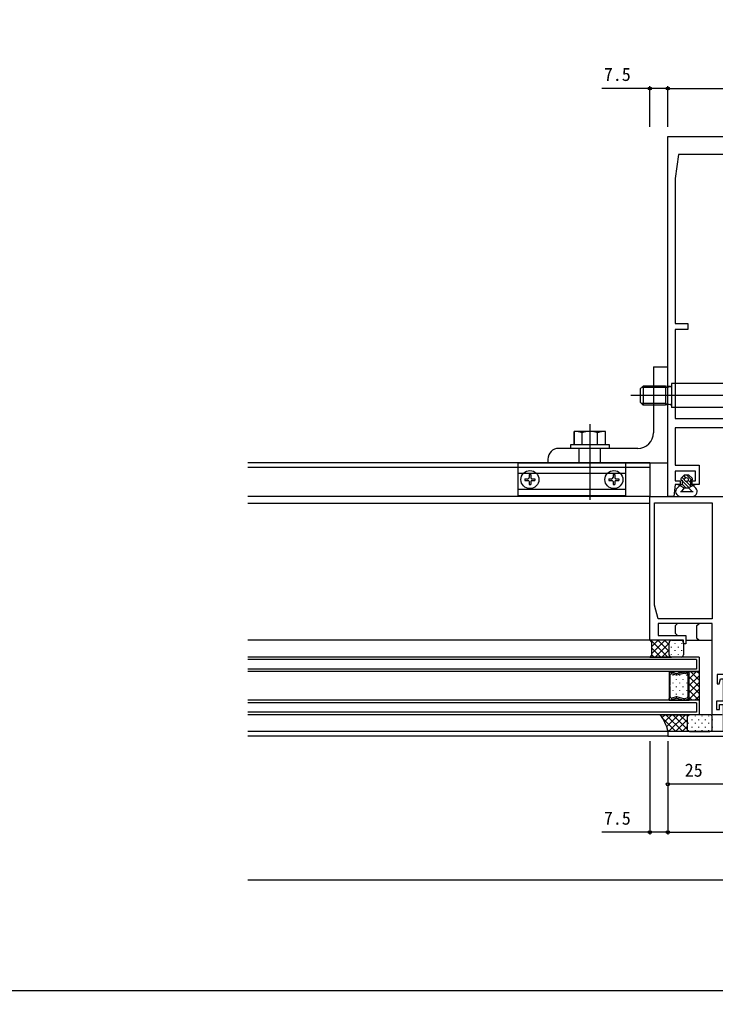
# Model space of a CAD drawing. Units: millimetres, scale not verified. Extents: x -960 to 961, y -419 to 416.
# Drawn here: x 0.3 to 290.5, y -418.6 to -13.8 of the extents above; entities that cross this region are included whole.
import ezdxf
from ezdxf.enums import TextEntityAlignment as Align

# ---------------------------------------------------------------- set-up
doc = ezdxf.new("R2010")
doc.units = ezdxf.units.MM
doc.header["$LTSCALE"] = 2
for name, color, linetype in [('0-2_YKK_11', 7, 'Continuous'), ('0-4_YKK_12', 2, 'Continuous'), ('0-5_YKK_13', 4, 'Continuous'), ('0-7_YKK_D', 6, 'Continuous'), ('0-8_YKK_ZWAK', 7, 'Continuous')]:
    doc.layers.add(name, color=color, linetype=linetype)
doc.styles.add('ＭＳ ゴシック', font='')
doc.styles.get('ＭＳ ゴシック').set_extended_font_data('MS Gothic')

msp = doc.modelspace()

# ---------------------------------------------------------------- linework, layer by layer
at = {"layer": '0-2_YKK_11'}
msp.add_line((277.1, -272.6), (263.1, -272.6), dxfattribs=at)
for points in [[(327.6, -184.1), (273.6, -184.1), (273.6, -199.6), (283.6, -199.6), (283.6, -207.6), (280.8, -207.6), (280.8, -206.1), (282.1, -206.1), (282.1, -202.1), (273.6, -202.1), (273.6, -206.1), (275.8, -206.1), (275.8, -207.6), (273.6, -207.6), (273.1, -212.6), (270.6, -212.6), (270.6, -62.6), (330.6, -62.6)], [(263.1, -272.6), (263.1, -212.6), (295.6, -212.6)], [(293.3, -303.6), (289.1, -303.6), (289.1, -265.6), (266.6, -265.6), (266.6, -270.6), (278.1, -270.6), (278.1, -274.1), (277.1, -274.1), (277.1, -272.6)]]:
    msp.add_lwpolyline(points, dxfattribs=at)
for points in [[(273.6, -80.1), (273.6, -140.6), (278.9, -140.6), (278.9, -143.1), (273.6, -143.1), (273.6, -180.1), (327.6, -180.1), (327.6, -143.1), (322.3, -143.1), (322.3, -140.6), (327.6, -140.6), (327.6, -80.1), (326.1, -70.1), (275.1, -70.1)], [(289.1, -215.3), (289.1, -263.6), (266.6, -263.6), (265.1, -258.002), (265.1, -215.3)], [(295.6, -312.6), (295.6, -286.8), (291.1, -286.8), (291.1, -290.8), (292, -290.8), (292.589, -288.6), (293.6, -288.6), (293.6, -297.9), (290.9, -297.9), (290.9, -301.4), (292.1, -301.4), (292.1, -299.4), (293.6, -299.4), (293.6, -310.6), (270.6, -310.6), (270.6, -312.6)]]:
    msp.add_lwpolyline(points, close=True, dxfattribs=at)
at = {"layer": '0-4_YKK_12'}
for p, q in [((263.1, -198.6), (95.6, -198.6)), ((263.1, -200.6), (95.6, -200.6)), ((263.1, -198.6), (263.1, -212.6)), ((263.4, -212.6), (95.6, -212.6)), ((263.1, -215.6), (95.6, -215.6)), ((263.4, -272.6), (95.6, -272.6)), ((283.6, -279.6), (95.6, -279.6)), ((282.6, -280.6), (95.6, -280.6)), ((282.6, -280.6), (282.6, -284.6)), ((283.6, -279.6), (283.6, -285.6)), ((282.6, -284.6), (95.6, -284.6)), ((283.6, -285.6), (95.6, -285.6)), ((279.5, -285.6), (271.101, -285.6)), ((271.101, -285.6), (271.101, -297.6)), ((271.101, -286.207), (271.116, -286.222)), ((271.101, -286.354), (271.101, -286.338)), ((271.101, -286.346), (271.101, -291.339)), ((271.626, -291.339), (271.626, -287.03)), ((274.115, -286.47), (271.762, -285.839)), ((271.762, -285.839), (274.115, -286.47)), ((272.287, -286.523), (274.115, -287.013)), ((272.738, -285.6), (273.423, -286.284)), ((272.808, -287.468), (272.808, -287.268)), ((277.265, -285.699), (274.386, -286.47)), ((274.386, -286.47), (277.265, -285.699)), ((274.386, -287.013), (277.265, -286.242)), ((274.983, -285.6), (275.544, -286.16)), ((275.638, -287.468), (275.638, -287.268)), ((277.229, -285.6), (277.317, -285.688)), ((277.536, -286.242), (278.586, -286.524)), ((279.111, -286.121), (277.537, -285.699)), ((277.537, -285.699), (279.111, -286.121)), ((278.468, -287.468), (278.468, -287.268)), ((278.976, -287.031), (278.975, -296.174)), ((279.474, -285.6), (279.5, -285.626)), ((279.5, -297.6), (279.5, -285.6)), ((279.5, -285.6), (283.6, -285.6)), ((279.5, -297.6), (279.5, -285.6)), ((279.7, -285.6), (279.5, -285.8)), ((279.5, -286.614), (279.5, -286.643)), ((279.5, -296.577), (279.501, -286.628)), ((283.6, -287.357), (279.5, -291.456)), ((282.528, -285.6), (279.501, -288.628)), ((280.04, -285.6), (283.6, -289.161)), ((282.868, -285.6), (283.6, -286.332)), ((283.6, -285.6), (283.6, -297.6)), ((271.101, -291.339), (271.626, -291.339)), ((272.808, -290.498), (272.808, -290.298)), ((274.223, -289.083), (274.223, -288.883)), ((275.638, -290.498), (275.638, -290.298)), ((277.053, -289.083), (277.053, -288.883)), ((278.468, -290.498), (278.468, -290.298)), ((283.6, -290.185), (279.5, -294.285)), ((279.5, -290.718), (283.6, -294.817)), ((279.501, -287.889), (283.6, -291.989)), ((271.1, -291.864), (271.1, -296.858)), ((271.625, -291.864), (271.1, -291.864)), ((271.625, -296.174), (271.625, -291.864)), ((272.808, -293.528), (272.808, -293.328)), ((274.223, -292.113), (274.223, -291.913)), ((274.223, -295.143), (274.223, -294.943)), ((275.638, -293.528), (275.638, -293.328)), ((277.053, -292.113), (277.053, -291.913)), ((277.053, -295.143), (277.053, -294.943)), ((278.468, -293.528), (278.468, -293.328)), ((283.6, -293.014), (279.5, -297.114)), ((279.5, -293.546), (283.554, -297.6)), ((283.6, -297.6), (95.6, -297.6)), ((282.6, -298.6), (95.6, -298.6)), ((271.101, -296.845), (271.101, -296.861)), ((271.101, -297.432), (271.268, -297.6)), ((271.101, -297.6), (279.5, -297.6)), ((271.761, -297.36), (274.115, -296.73)), ((271.761, -297.365), (274.115, -296.734)), ((274.115, -296.191), (272.286, -296.681)), ((272.954, -297.041), (273.513, -297.6)), ((277.265, -296.962), (274.386, -296.191)), ((274.386, -296.73), (277.265, -297.501)), ((274.386, -296.734), (277.265, -297.506)), ((275.072, -296.913), (275.758, -297.6)), ((277.265, -296.962), (277.265, -296.962)), ((277.265, -296.962), (277.265, -296.962)), ((278.586, -296.681), (277.536, -296.962)), ((277.536, -297.501), (279.111, -297.079)), ((277.536, -297.506), (279.111, -297.084)), ((277.826, -297.423), (278.003, -297.6)), ((279.448, -296.8), (279.5, -296.852)), ((279.5, -296.374), (280.726, -297.6)), ((279.5, -296.586), (279.5, -296.557)), ((283.6, -297.6), (279.5, -297.6)), ((283.6, -295.842), (281.842, -297.6)), ((282.6, -298.6), (282.6, -302.6)), ((283.6, -297.6), (283.6, -303.6)), ((282.6, -302.6), (95.6, -302.6)), ((283.6, -303.6), (95.6, -303.6)), ((270.9, -310.6), (95.6, -310.6)), ((270.9, -310.6), (95.6, -310.6)), ((270.9, -312.6), (95.6, -312.6))]:
    msp.add_line(p, q, dxfattribs=at)
for points in [[(279.5, -286.614), (279.5, -285.6), (271.101, -285.6), (271.101, -286.338)], [(279.5, -296.586), (279.5, -297.6), (271.101, -297.6), (271.101, -296.861)]]:
    msp.add_lwpolyline(points, dxfattribs=at)
for centre, start, end in [((271.626, -286.346), 74.99632, 179.99817), ((271.626, -286.346), 74.99628, 179.11056), ((271.626, -286.346), 179.11056, 180.88583), ((272.151, -287.03), 74.99632, 179.99621), ((274.251, -285.963), 254.99588, 284.9963), ((274.251, -285.963), 254.99628, 284.9963), ((274.251, -286.506), 254.99568, 284.99693), ((277.401, -286.206), 74.99593, 104.99625), ((277.401, -286.206), 74.9963, 104.9963), ((277.401, -286.749), 74.99656, 104.99604), ((278.451, -287.031), 359.99823, 74.99617), ((278.976, -286.628), 359.99823, 74.99617), ((278.976, -286.628), 1.57977, 74.9963), ((278.976, -286.628), 358.41663, 1.57977), ((271.625, -296.858), 179.99823, 285.00008), ((271.626, -296.853), 179.11056, 180.88583), ((271.626, -296.853), 180.88583, 285.00011), ((272.15, -296.174), 180.00019, 285.00008), ((274.25, -296.698), 74.99947, 105.00072), ((274.25, -297.237), 75.0001, 105.00011), ((274.25, -297.241), 75.0001, 105.00052), ((277.4, -296.455), 255.00035, 284.99984), ((277.4, -296.455), 255.00394, 255.00438), ((277.4, -296.455), 255.00438, 255.00666), ((277.4, -296.455), 255.00615, 255.00783), ((277.4, -296.455), 255.00783, 255.0147), ((277.4, -296.455), 255.01473, 255.03233), ((277.4, -296.455), 255.03233, 255.0338), ((277.4, -296.455), 255.0338, 255.03604), ((277.4, -296.455), 255.01772, 255.06685), ((277.4, -296.455), 255.04236, 255.06678), ((277.4, -296.994), 255.0001, 285.0001), ((277.4, -296.998), 255.00015, 285.00047), ((277.4, -296.455), 255.062, 255.08055), ((277.4, -296.455), 255.08055, 255.11667), ((277.4, -296.455), 255.11667, 255.17121), ((277.4, -296.455), 255.17121, 255.52874), ((277.4, -296.455), 255.52874, 255.96196), ((278.451, -296.174), 284.99334, 359.96185), ((278.975, -296.572), 285.0001, 358.41663), ((278.976, -296.577), 284.98992, 359.971), ((278.975, -296.572), 358.41663, 1.57977)]:
    msp.add_arc(centre, 0.525, start, end, dxfattribs=at)
at = {"layer": '0-5_YKK_13'}
for p, q in [((264.6, -158.6), (264.6, -186.1)), ((264.6, -158.6), (270.6, -158.6)), ((272.1, -165.6), (272.1, -175.6)), ((273.6, -165.6), (272.1, -165.6)), ((269.6, -166.6), (269.6, -174.6)), ((271.48, -166.829), (269.6, -166.6)), ((269.6, -167.28), (271.704, -166.833)), ((347.214, -170.6), (255.16, -170.6)), ((269.6, -173.92), (271.704, -174.367)), ((271.48, -174.371), (269.6, -174.6)), ((273.6, -175.6), (272.1, -175.6)), ((231.6, -185.499), (231.6, -190.999)), ((231.6, -190.999), (231.6, -185.499)), ((241.35, -185.499), (231.6, -185.499)), ((234.85, -190.999), (234.85, -186.062)), ((238.1, -182.499), (238.1, -213.999)), ((241.35, -190.999), (241.35, -186.062)), ((258.1, -192.6), (225.1, -192.6)), ((231.6, -190.999), (241.35, -190.999)), ((233.6, -198.6), (233.6, -192.6)), ((242.6, -198.6), (242.6, -192.6)), ((253.1, -200.6), (208.1, -200.6)), ((253.1, -203.1), (208.1, -203.1)), ((211.05, -205.25), (211.05, -205.95)), ((211.05, -205.25), (212.25, -205.25)), ((211.05, -205.95), (212.25, -205.95)), ((212.75, -203.55), (213.45, -203.55)), ((212.75, -203.55), (212.75, -204.75)), ((213.45, -203.55), (213.45, -204.75)), ((213.95, -205.25), (215.15, -205.25)), ((213.95, -205.95), (215.15, -205.95)), ((215.15, -205.25), (215.15, -205.95)), ((246.05, -205.25), (246.05, -205.95)), ((246.05, -205.25), (247.25, -205.25)), ((246.05, -205.95), (247.25, -205.95)), ((247.75, -203.55), (248.45, -203.55)), ((247.75, -203.55), (247.75, -204.75)), ((248.45, -203.55), (248.45, -204.75)), ((248.95, -205.25), (250.15, -205.25)), ((248.95, -205.95), (250.15, -205.95)), ((250.15, -205.25), (250.15, -205.95)), ((276.333, -205.886), (275.964, -205.517)), ((277.35, -203.8), (276.097, -205.045)), ((276.45, -205.9), (276.6, -205.9)), ((277.556, -205.695), (276.503, -204.642)), ((276.6, -205.9), (276.6, -207.6)), ((278.35, -207.903), (276.6, -206.153)), ((278.111, -204.836), (277.212, -203.937)), ((279.35, -203.8), (277.35, -203.8)), ((278.35, -206.489), (278.255, -206.394)), ((280.548, -205.859), (278.489, -203.8)), ((280.1, -206.825), (279.114, -205.839)), ((279.35, -203.8), (280.689, -205.032)), ((280.1, -205.9), (280.1, -207.6)), ((280.1, -205.9), (280.35, -205.9)), ((253.1, -209.8), (208.1, -209.8)), ((212.75, -206.45), (212.75, -207.65)), ((212.75, -207.65), (213.45, -207.65)), ((213.45, -206.45), (213.45, -207.65)), ((247.75, -206.45), (247.75, -207.65)), ((247.75, -207.65), (248.45, -207.65)), ((248.45, -206.45), (248.45, -207.65)), ((275.6, -208.1), (274.487, -209.137)), ((274.846, -207.6), (276.6, -207.6)), ((274.846, -207.6), (275.6, -208.1)), ((275.876, -208.258), (275.218, -207.6)), ((277.35, -209.1), (276.435, -210.32)), ((278.132, -209.1), (276.6, -207.568)), ((280.359, -208.498), (278.35, -206.489)), ((279.439, -208.993), (278.35, -207.903)), ((281.1, -208.1), (279.239, -209.1)), ((279.239, -209.1), (280.648, -210.413)), ((280.1, -207.6), (281.85, -207.6)), ((281.265, -207.99), (280.875, -207.6)), ((281.1, -208.1), (281.85, -207.6)), ((281.1, -208.1), (282.213, -209.137)), ((275.85, -212.6), (280.85, -212.6)), ((275.875, -210.6), (281.126, -210.6)), ((266.6, -265.9), (266.6, -270.3)), ((288.8, -265.6), (266.9, -265.6)), ((273.6, -266.6), (274.6, -265.6)), ((273.6, -266.6), (273.6, -269.6)), ((282.6, -266.6), (283.6, -265.6)), ((282.6, -266.6), (282.6, -271.6)), ((289.1, -272.3), (289.1, -265.9)), ((266.9, -270.6), (277.8, -270.6)), ((273.6, -269.6), (274.6, -270.6)), ((278.1, -270.9), (278.1, -272.3)), ((263.769, -272.6), (263.435, -272.935)), ((270.564, -279.6), (263.564, -272.6)), ((269.426, -272.6), (263.85, -278.176)), ((266.597, -272.6), (263.85, -275.347)), ((271.1, -273.754), (265.254, -279.6)), ((271.1, -277.307), (266.393, -272.6)), ((271.1, -274.479), (269.221, -272.6)), ((271.1, -278.6), (271.1, -273.6)), ((271.1, -278.6), (271.1, -273.6)), ((272.051, -272.601), (272.05, -272.6)), ((272.1, -272.6), (276.1, -272.6)), ((273.463, -273.733), (273.463, -273.933)), ((276.293, -273.733), (276.293, -273.933)), ((277.1, -273.6), (277.1, -278.6)), ((278.4, -272.6), (288.8, -272.6)), ((282.6, -271.6), (283.6, -272.6)), ((267.736, -279.6), (263.85, -275.714)), ((264.908, -279.6), (263.85, -278.542)), ((271.1, -276.583), (268.083, -279.6)), ((271.305, -279.206), (270.911, -279.6)), ((272.048, -275.348), (272.048, -275.548)), ((272.048, -278.378), (272.048, -278.578)), ((273.463, -276.763), (273.463, -276.963)), ((274.878, -275.348), (274.878, -275.548)), ((274.878, -278.378), (274.878, -278.578)), ((276.293, -276.763), (276.293, -276.963)), ((276.1, -279.6), (272.1, -279.6)), ((267.3, -303.6), (279.6, -303.6)), ((269.428, -303.6), (268.219, -304.81)), ((272.257, -303.6), (269.264, -306.592)), ((276.802, -310.6), (269.802, -303.6)), ((275.085, -303.6), (270.089, -308.596)), ((277.914, -303.6), (270.914, -310.6)), ((278.6, -309.57), (272.63, -303.6)), ((278.6, -306.741), (275.459, -303.6)), ((278.754, -304.067), (278.287, -303.6)), ((288.1, -303.6), (279.6, -303.6)), ((273.973, -310.6), (268.293, -304.919)), ((278.6, -305.742), (273.742, -310.6)), ((278.6, -304.6), (278.6, -309.6)), ((278.6, -304.6), (278.6, -309.6)), ((279.123, -304.033), (279.123, -304.233)), ((279.123, -307.063), (279.123, -307.263)), ((280.538, -305.648), (280.538, -305.848)), ((281.953, -304.033), (281.953, -304.233)), ((281.953, -307.063), (281.953, -307.263)), ((283.368, -305.648), (283.368, -305.848)), ((284.783, -304.033), (284.783, -304.233)), ((284.783, -307.063), (284.783, -307.263)), ((286.198, -305.648), (286.198, -305.848)), ((287.613, -304.033), (287.613, -304.233)), ((287.613, -307.063), (287.613, -307.263)), ((289.028, -305.648), (289.028, -305.848)), ((289.1, -309.6), (289.1, -304.6)), ((271.145, -310.6), (270.457, -309.912)), ((279.6, -310.6), (270.6, -310.6)), ((278.6, -308.57), (276.57, -310.6)), ((279.123, -310.093), (279.123, -310.293)), ((279.416, -310.583), (279.399, -310.6)), ((279.6, -310.6), (288.1, -310.6)), ((280.538, -308.678), (280.538, -308.878)), ((281.953, -310.093), (281.953, -310.293)), ((283.368, -308.678), (283.368, -308.878)), ((284.783, -310.093), (284.783, -310.293)), ((286.198, -308.678), (286.198, -308.878)), ((287.613, -310.093), (287.613, -310.293)), ((289.028, -308.678), (289.028, -308.878))]:
    msp.add_line(p, q, dxfattribs=at)
for points in [[(220.6, -197.1), (220.6, -198.6), (270.6, -198.6), (270.6, -158.6)], [(336.3, -165.6), (327.6, -165.6), (273.6, -165.6)], [(260.3, -166.6), (259.1, -167.8), (259.1, -173.4)], [(260.3, -166.6), (260.3, -174.6), (259.1, -173.4)], [(269.6, -167.28), (264.6, -167.28), (259.62, -167.28)], [(269.6, -166.6), (264.6, -166.6), (260.3, -166.6)], [(269.6, -173.92), (264.6, -173.92), (259.62, -173.92)], [(269.6, -174.6), (264.6, -174.6), (260.3, -174.6)], [(336.3, -175.6), (327.6, -175.6), (273.6, -175.6)], [(241.35, -190.999), (244.6, -190.999), (244.6, -185.499), (241.35, -185.499)], [(275.6, -208.1), (277.35, -209.1), (279.239, -209.1)], [(272.1, -272.6), (263.1, -272.6), (263.85, -273.35), (263.85, -278.85), (263.1, -279.6), (272.1, -279.6)]]:
    msp.add_lwpolyline(points, dxfattribs=at)
for points in [[(230.1, -192.6), (230.1, -191), (246.1, -191), (246.1, -192.6)], [(253.1, -212.3), (253.1, -198.7), (208.1, -198.7), (208.1, -212.3)]]:
    msp.add_lwpolyline(points, close=True, dxfattribs=at)
for centre, radius in [((213.1, -205.6), 3.75), ((248.1, -205.6), 3.75), ((278.35, -205.6), 0.8)]:
    msp.add_circle(centre, radius, dxfattribs=at)
for centre, radius, start, end in [((271.6, -166.344), 0.5, 256.10458, 0), ((271.6, -174.856), 0.5, 0, 103.89542), ((231.6, -195.163), 9.663, 70.34714, 90), ((238.1, -195.163), 9.663, 70.34714, 109.65286), ((244.6, -195.163), 9.663, 90, 109.65286), ((258.1, -186.1), 6.5, 270, 0), ((225.1, -197.1), 4.5, 90, 180), ((212.25, -204.75), 0.5, 270, 0), ((212.25, -206.45), 0.5, 0, 90), ((213.95, -204.75), 0.5, 180, 270), ((213.95, -206.45), 0.5, 90, 180), ((247.25, -204.75), 0.5, 270, 0), ((247.25, -206.45), 0.5, 0, 90), ((248.95, -204.75), 0.5, 180, 270), ((248.95, -206.45), 0.5, 90, 180), ((276.45, -205.4), 0.5, 134.83706, 270), ((280.35, -205.4), 0.5, 270, 47.3723), ((275.85, -210.6), 2, 132.97004, 270), ((275.875, -209.9), 0.7, 270, 323.13091), ((281.126, -209.9), 0.7, 227.02996, 270), ((280.85, -210.6), 2, 270, 47.02996), ((266.9, -265.9), 0.3, 90, 180), ((288.8, -265.9), 0.3, 0, 90), ((266.9, -270.3), 0.3, 180, 270), ((277.8, -270.9), 0.3, 0, 90), ((272.1, -273.6), 1, 90, 180), ((272.1, -273.6), 1, 90, 180), ((276.1, -273.6), 1, 0, 90), ((278.4, -272.3), 0.3, 180, 270), ((288.8, -272.3), 0.3, 270, 0), ((272.1, -278.6), 1, 180, 270), ((272.1, -278.6), 1, 180, 270), ((276.1, -278.6), 1, 270, 0), ((255.752, -313.322), 15.095, 10.38793, 40.09313), ((279.6, -304.6), 1, 90, 180), ((279.6, -304.6), 1, 90, 180), ((288.1, -304.6), 1, 0, 90), ((279.6, -309.6), 1, 180, 270), ((279.6, -309.6), 1, 180, 270), ((288.1, -309.6), 1, 270, 0)]:
    msp.add_arc(centre, radius, start, end, dxfattribs=at)
at = {"layer": '0-7_YKK_D'}
for p, q in [((263.1, -58.6), (263.1, -41.6)), ((270.6, -58.6), (270.6, -41.6)), ((270.6, -58.6), (270.6, -41.6)), ((270.6, -42.6), (330.6, -42.6)), ((263.1, -314.6), (263.1, -353.6)), ((270.6, -314.6), (270.6, -333.6)), ((270.6, -314.6), (270.6, -353.6)), ((270.6, -314.6), (270.6, -353.6)), ((295.6, -332.6), (270.6, -332.6)), ((270.6, -352.6), (330.6, -352.6)), ((293.6, -372.6), (95.6, -372.6)), ((300.6, -372.6), (288.476, -372.6))]:
    msp.add_line(p, q, dxfattribs=at)
for points in [[(270.6, -42.6), (263.1, -42.6), (243.153, -42.6)], [(270.6, -352.6), (263.1, -352.6), (243.153, -352.6)]]:
    msp.add_lwpolyline(points, dxfattribs=at)
for centre in [(263.1, -42.6), (270.6, -42.6), (270.6, -42.6), (270.6, -332.6), (263.1, -352.6), (270.6, -352.6), (270.6, -352.6)]:
    msp.add_circle(centre, 0.637, dxfattribs=at)
at = {"layer": '0-8_YKK_ZWAK'}
msp.add_lwpolyline([(-959.4, -418.6), (960.6, -418.6), (960.6, 381.4)], dxfattribs=at)

# ---------------------------------------------------------------- texts
at = {"layer": '0-7_YKK_D', "style": 'ＭＳ ゴシック'}
for s, p in [('7.5', (243.929, -41.1)), ('25', (277.645, -331.1)), ('7.5', (243.929, -351.1))]:
    msp.add_text(s, height=5.499, dxfattribs=at).set_placement(p, align=Align.BOTTOM_LEFT)

doc.saveas('drawing.dxf')
